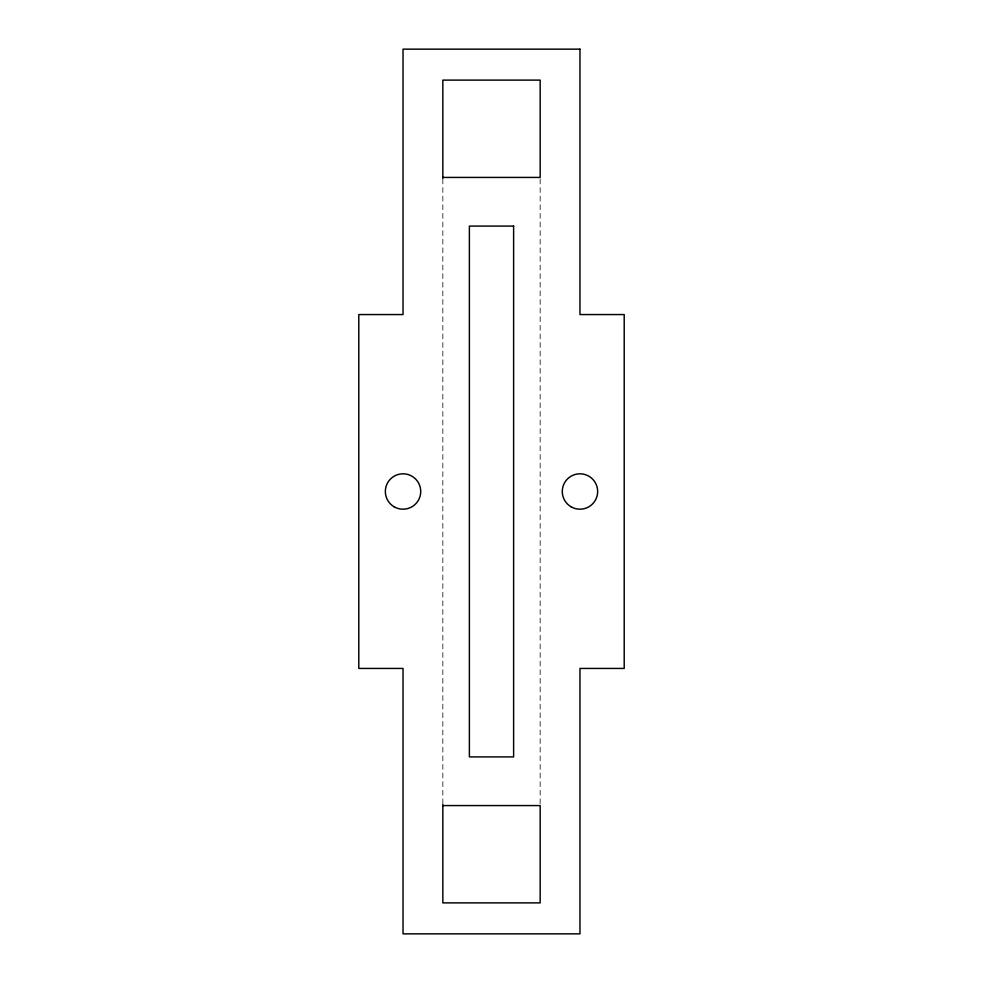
<?xml version="1.0" encoding="UTF-8"?>
<svg xmlns="http://www.w3.org/2000/svg" width="983" height="983" viewBox="0 0 983 983"><rect width="100%" height="100%" fill="white"/><g stroke="black" fill="none" stroke-linecap="round" stroke-linejoin="round"><path stroke-width="0.74" stroke-dasharray="4.92 3.69" d="M540.159 178.967L540.159 804.033M442.841 178.967L442.841 804.033"/><path stroke-width="1.47" d="M442.841 177.431L540.159 177.431L540.159 80.115L442.841 80.115L442.841 178.353M442.841 805.569L540.159 805.569L540.159 902.885L442.841 902.885L442.841 804.647M579.97 49.15L403.03 49.15L403.03 314.56L358.795 314.56L358.795 668.44L403.03 668.44L403.03 933.85L579.97 933.85L579.97 668.44L624.205 668.44L624.205 314.56L579.97 314.56L579.97 49.15M513.617 226.09L469.382 226.09L469.382 756.91L513.617 756.91L513.617 226.09M394.183 506.823A17.694 17.694 0 0 0 420.724 491.5A17.694 17.694 0 0 0 394.183 476.177A17.694 17.694 0 0 0 394.183 506.823M571.123 506.823A17.694 17.694 0 0 0 597.664 491.5A17.694 17.694 0 0 0 571.123 476.177A17.694 17.694 0 0 0 571.123 506.823"/></g></svg>
